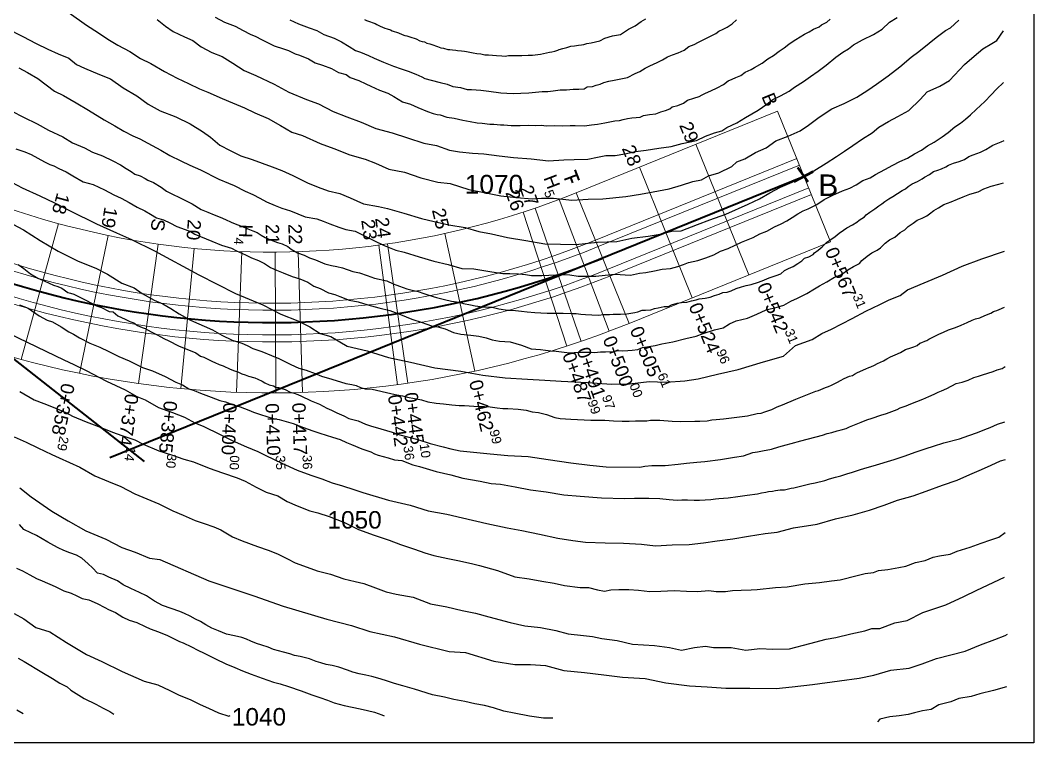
# Model space of a CAD drawing. Header units: millimetres. Extents: x 19067981 to 38137102, y 2652003 to 2652615.
# Drawn here: x 19068745.76 to 19068760.14, y 2652290.65 to 2652300.91 of the extents above; entities that cross this region are included whole.
import ezdxf

# ---------------------------------------------------------------- set-up
doc = ezdxf.new("R2010")
doc.units = ezdxf.units.MM
doc.layers.add('dever', color=130, linetype='Continuous')
doc.layers.add('kurp', color=94, linetype='Continuous')
doc.layers.add('Layer1', color=7, linetype='Continuous', lineweight=50)
doc.styles.get("Standard").update_dxf_attribs({"font": 'arial.ttf'})

# ---------------------------------------------------------------- blocks, each defined once
blk = doc.blocks.new('tanjant finish')
at = {"layer": 'kurp', "color": 0, "lineweight": 35, "ltscale": 0.2}
for p, q in [((19068240.427, 2652378.022), (19068240.587, 2652378.022)), ((19068240.507, 2652378.022), (19068240.507, 2652377.832)), ((19068240.507, 2652377.927), (19068240.587, 2652377.927))]:
    blk.add_line(p, q, dxfattribs=at)

msp = doc.modelspace()

# ---------------------------------------------------------------- linework, layer by layer
for points in [[(19068731.625, 2652310.862), (19068760.143, 2652310.862), (19068760.143, 2652290.649), (19068731.624, 2652290.649), (19068731.624, 2652310.862)], [(19068747.704, 2652300.92), (19068747.822, 2652300.822), (19068747.931, 2652300.748), (19068748.091, 2652300.673), (19068748.207, 2652300.619), (19068748.329, 2652300.53), (19068748.48, 2652300.451), (19068748.626, 2652300.393), (19068748.779, 2652300.3), (19068748.936, 2652300.194), (19068749.102, 2652300.123), (19068749.363, 2652299.998), (19068749.572, 2652299.884), (19068749.823, 2652299.782), (19068749.993, 2652299.722), (19068750.202, 2652299.612), (19068750.395, 2652299.535), (19068750.599, 2652299.458), (19068750.806, 2652299.372), (19068751.04, 2652299.311), (19068751.257, 2652299.236), (19068751.489, 2652299.161), (19068751.665, 2652299.129), (19068751.85, 2652299.062), (19068751.995, 2652299.037), (19068752.18, 2652299.019), (19068752.341, 2652299.009), (19068752.559, 2652298.983), (19068752.761, 2652298.957), (19068753.009, 2652298.938), (19068753.258, 2652298.91), (19068753.476, 2652298.927), (19068753.622, 2652298.931), (19068753.815, 2652298.937), (19068753.952, 2652298.963), (19068754.07, 2652298.985), (19068754.204, 2652298.985), (19068754.339, 2652299.009), (19068754.492, 2652299.045), (19068754.645, 2652299.065), (19068754.821, 2652299.093), (19068754.996, 2652299.116), (19068755.154, 2652299.156), (19068755.358, 2652299.202), (19068755.487, 2652299.262), (19068755.614, 2652299.307), (19068755.715, 2652299.338), (19068755.786, 2652299.385), (19068755.931, 2652299.449), (19068756.053, 2652299.527), (19068756.231, 2652299.632), (19068756.356, 2652299.714), (19068756.441, 2652299.783), (19068756.551, 2652299.836), (19068756.672, 2652299.901), (19068756.749, 2652299.957), (19068756.876, 2652300.039), (19068756.975, 2652300.109), (19068757.086, 2652300.183), (19068757.196, 2652300.269), (19068757.336, 2652300.383), (19068757.433, 2652300.456), (19068757.514, 2652300.501), (19068757.585, 2652300.56), (19068757.712, 2652300.629), (19068757.871, 2652300.703), (19068757.991, 2652300.782), (19068758.095, 2652300.881), (19068758.207, 2652300.946)], [(19068748.527, 2652300.95), (19068748.66, 2652300.881), (19068748.811, 2652300.822), (19068748.924, 2652300.764), (19068749.024, 2652300.708), (19068749.102, 2652300.676), (19068749.185, 2652300.632), (19068749.288, 2652300.584), (19068749.365, 2652300.543), (19068749.494, 2652300.503), (19068749.565, 2652300.477), (19068749.66, 2652300.431), (19068749.722, 2652300.413), (19068749.852, 2652300.361), (19068749.947, 2652300.305), (19068750.05, 2652300.27), (19068750.176, 2652300.22), (19068750.276, 2652300.166), (19068750.387, 2652300.135), (19068750.442, 2652300.096), (19068750.563, 2652300.052), (19068750.664, 2652300.005), (19068750.735, 2652299.973), (19068750.856, 2652299.915), (19068750.976, 2652299.87), (19068751.064, 2652299.823), (19068751.186, 2652299.747), (19068751.296, 2652299.715), (19068751.401, 2652299.667), (19068751.54, 2652299.614), (19068751.618, 2652299.585), (19068751.679, 2652299.567), (19068751.718, 2652299.563), (19068751.814, 2652299.531), (19068751.918, 2652299.516), (19068752.043, 2652299.489), (19068752.146, 2652299.469), (19068752.243, 2652299.45), (19068752.317, 2652299.448), (19068752.422, 2652299.432), (19068752.483, 2652299.432), (19068752.575, 2652299.423), (19068752.625, 2652299.423), (19068752.728, 2652299.412), (19068752.856, 2652299.411), (19068752.968, 2652299.417), (19068753.073, 2652299.411), (19068753.156, 2652299.418), (19068753.222, 2652299.409), (19068753.34, 2652299.412), (19068753.451, 2652299.409), (19068753.564, 2652299.415), (19068753.636, 2652299.413), (19068753.77, 2652299.41), (19068753.867, 2652299.421), (19068753.952, 2652299.43), (19068754.054, 2652299.45), (19068754.127, 2652299.466), (19068754.196, 2652299.481), (19068754.265, 2652299.483), (19068754.318, 2652299.499), (19068754.379, 2652299.51), (19068754.441, 2652299.523), (19068754.501, 2652299.528), (19068754.559, 2652299.529), (19068754.607, 2652299.553), (19068754.689, 2652299.571), (19068754.782, 2652299.579), (19068754.849, 2652299.606), (19068754.915, 2652299.627), (19068754.978, 2652299.649), (19068755.012, 2652299.678), (19068755.093, 2652299.698), (19068755.174, 2652299.732), (19068755.23, 2652299.774), (19068755.321, 2652299.801), (19068755.394, 2652299.823), (19068755.436, 2652299.846), (19068755.483, 2652299.871), (19068755.562, 2652299.907), (19068755.65, 2652299.948), (19068755.742, 2652299.995), (19068755.809, 2652300.048), (19068755.864, 2652300.07), (19068755.915, 2652300.094), (19068755.987, 2652300.124), (19068756.049, 2652300.168), (19068756.132, 2652300.208), (19068756.18, 2652300.236), (19068756.287, 2652300.296), (19068756.368, 2652300.359), (19068756.452, 2652300.408), (19068756.531, 2652300.466), (19068756.6, 2652300.514), (19068756.645, 2652300.548), (19068756.671, 2652300.571), (19068756.765, 2652300.634), (19068756.83, 2652300.673), (19068756.891, 2652300.71), (19068756.955, 2652300.745), (19068757.017, 2652300.779), (19068757.1, 2652300.812), (19068757.133, 2652300.844), (19068757.206, 2652300.881), (19068757.253, 2652300.923)], [(19068749.588, 2652300.913), (19068749.707, 2652300.857), (19068749.858, 2652300.801), (19068749.967, 2652300.761), (19068750.067, 2652300.707), (19068750.214, 2652300.652), (19068750.321, 2652300.599), (19068750.426, 2652300.534), (19068750.52, 2652300.477), (19068750.589, 2652300.456), (19068750.704, 2652300.405), (19068750.783, 2652300.368), (19068750.917, 2652300.31), (19068751.059, 2652300.254), (19068751.167, 2652300.218), (19068751.267, 2652300.183), (19068751.376, 2652300.142), (19068751.457, 2652300.104), (19068751.5, 2652300.082), (19068751.592, 2652300.057), (19068751.72, 2652300.025), (19068751.819, 2652299.998), (19068751.901, 2652299.968), (19068752.009, 2652299.953), (19068752.102, 2652299.924), (19068752.163, 2652299.924), (19068752.297, 2652299.914), (19068752.411, 2652299.899), (19068752.579, 2652299.879), (19068752.664, 2652299.871), (19068752.758, 2652299.867), (19068752.865, 2652299.872), (19068752.976, 2652299.876), (19068753.074, 2652299.886), (19068753.167, 2652299.894), (19068753.246, 2652299.898), (19068753.323, 2652299.905), (19068753.423, 2652299.92), (19068753.514, 2652299.917), (19068753.607, 2652299.928), (19068753.685, 2652299.928), (19068753.761, 2652299.935), (19068753.806, 2652299.962), (19068753.879, 2652299.968), (19068753.934, 2652299.986), (19068753.991, 2652300.001), (19068754.044, 2652300.023), (19068754.113, 2652300.044), (19068754.188, 2652300.055), (19068754.283, 2652300.074), (19068754.379, 2652300.096), (19068754.488, 2652300.151), (19068754.552, 2652300.179), (19068754.629, 2652300.227), (19068754.695, 2652300.261), (19068754.798, 2652300.307), (19068754.875, 2652300.345), (19068754.947, 2652300.388), (19068755.017, 2652300.414), (19068755.096, 2652300.446), (19068755.181, 2652300.483), (19068755.249, 2652300.533), (19068755.325, 2652300.562), (19068755.387, 2652300.597), (19068755.441, 2652300.626), (19068755.509, 2652300.659), (19068755.558, 2652300.681), (19068755.633, 2652300.721), (19068755.673, 2652300.751), (19068755.736, 2652300.779), (19068755.792, 2652300.809), (19068755.864, 2652300.856), (19068755.926, 2652300.912)], [(19068750.647, 2652300.918), (19068750.674, 2652300.906), (19068750.716, 2652300.89), (19068750.77, 2652300.871), (19068750.795, 2652300.86), (19068750.82, 2652300.849), (19068750.849, 2652300.834), (19068750.869, 2652300.825), (19068750.932, 2652300.797), (19068750.965, 2652300.787), (19068751.013, 2652300.77), (19068751.036, 2652300.759), (19068751.065, 2652300.747), (19068751.1, 2652300.736), (19068751.126, 2652300.727), (19068751.181, 2652300.705), (19068751.217, 2652300.693), (19068751.244, 2652300.687), (19068751.29, 2652300.671), (19068751.319, 2652300.661), (19068751.351, 2652300.654), (19068751.378, 2652300.643), (19068751.432, 2652300.616), (19068751.462, 2652300.606), (19068751.498, 2652300.599), (19068751.532, 2652300.584), (19068751.574, 2652300.573), (19068751.601, 2652300.565), (19068751.68, 2652300.536), (19068751.705, 2652300.525), (19068751.729, 2652300.514), (19068751.765, 2652300.51), (19068751.83, 2652300.494), (19068751.858, 2652300.493), (19068751.893, 2652300.487), (19068751.94, 2652300.484), (19068751.967, 2652300.48), (19068752.021, 2652300.473), (19068752.067, 2652300.468), (19068752.095, 2652300.463), (19068752.188, 2652300.447), (19068752.238, 2652300.435), (19068752.295, 2652300.429), (19068752.352, 2652300.418), (19068752.405, 2652300.416), (19068752.521, 2652300.408), (19068752.593, 2652300.402), (19068752.644, 2652300.399), (19068752.689, 2652300.409), (19068752.728, 2652300.408), (19068752.876, 2652300.407), (19068752.967, 2652300.41), (19068753.028, 2652300.413), (19068753.144, 2652300.424), (19068753.227, 2652300.443), (19068753.269, 2652300.454), (19068753.304, 2652300.459), (19068753.346, 2652300.469), (19068753.388, 2652300.484), (19068753.408, 2652300.491), (19068753.458, 2652300.507), (19068753.516, 2652300.519), (19068753.576, 2652300.54), (19068753.627, 2652300.546), (19068753.681, 2652300.555), (19068753.726, 2652300.559), (19068753.756, 2652300.563), (19068753.803, 2652300.575), (19068753.864, 2652300.587), (19068753.925, 2652300.602), (19068753.983, 2652300.616), (19068754.057, 2652300.655), (19068754.163, 2652300.686), (19068754.277, 2652300.707), (19068754.39, 2652300.783), (19068754.485, 2652300.83), (19068754.574, 2652300.889), (19068754.639, 2652300.929)], [(19068745.557, 2652300.799), (19068745.797, 2652300.678), (19068745.986, 2652300.577), (19068746.151, 2652300.495), (19068746.299, 2652300.429), (19068746.448, 2652300.371), (19068746.559, 2652300.281), (19068746.67, 2652300.225), (19068746.883, 2652300.137), (19068747.041, 2652300.077), (19068747.218, 2652299.95), (19068747.415, 2652299.836), (19068747.573, 2652299.714), (19068747.745, 2652299.622), (19068747.97, 2652299.536), (19068748.169, 2652299.437), (19068748.346, 2652299.327), (19068748.459, 2652299.249), (19068748.594, 2652299.133), (19068748.741, 2652299.059), (19068748.892, 2652298.981), (19068749.05, 2652298.931), (19068749.193, 2652298.88), (19068749.336, 2652298.824), (19068749.474, 2652298.774), (19068749.629, 2652298.704), (19068749.837, 2652298.6), (19068749.986, 2652298.538), (19068750.132, 2652298.486), (19068750.295, 2652298.448), (19068750.44, 2652298.386), (19068750.629, 2652298.301), (19068750.844, 2652298.261), (19068750.972, 2652298.233), (19068751.204, 2652298.168), (19068751.456, 2652298.094), (19068751.636, 2652298.052), (19068751.843, 2652298.003), (19068752.074, 2652297.963), (19068752.266, 2652297.906), (19068752.449, 2652297.876), (19068752.674, 2652297.822), (19068752.933, 2652297.778), (19068753.203, 2652297.734), (19068753.428, 2652297.73), (19068753.645, 2652297.724), (19068753.954, 2652297.756), (19068754.227, 2652297.768), (19068754.438, 2652297.812), (19068754.673, 2652297.842), (19068754.84, 2652297.87), (19068755.007, 2652297.912), (19068755.139, 2652297.918), (19068755.37, 2652298.009), (19068755.545, 2652298.075), (19068755.774, 2652298.155), (19068756.091, 2652298.295), (19068756.25, 2652298.371), (19068756.396, 2652298.455), (19068756.551, 2652298.536), (19068756.716, 2652298.606), (19068756.874, 2652298.684), (19068757.022, 2652298.768), (19068757.198, 2652298.88), (19068757.343, 2652298.972), (19068757.46, 2652299.047), (19068757.576, 2652299.127), (19068757.713, 2652299.223), (19068757.852, 2652299.311), (19068757.943, 2652299.387), (19068758.081, 2652299.471), (19068758.216, 2652299.543), (19068758.373, 2652299.626), (19068758.53, 2652299.782), (19068758.63, 2652299.889), (19068758.81, 2652299.97), (19068758.948, 2652300.053), (19068759.021, 2652300.129), (19068759.163, 2652300.281), (19068759.298, 2652300.396), (19068759.422, 2652300.502), (19068759.547, 2652300.578), (19068759.619, 2652300.621), (19068759.716, 2652300.756)], [(19068745.738, 2652300.231), (19068745.863, 2652300.164), (19068746.009, 2652300.082), (19068746.246, 2652299.899), (19068746.375, 2652299.841), (19068746.555, 2652299.736), (19068746.726, 2652299.631), (19068746.949, 2652299.495), (19068747.101, 2652299.406), (19068747.232, 2652299.331), (19068747.359, 2652299.266), (19068747.458, 2652299.223), (19068747.569, 2652299.162), (19068747.753, 2652299.062), (19068747.882, 2652298.988), (19068748.039, 2652298.912), (19068748.165, 2652298.848), (19068748.316, 2652298.782), (19068748.577, 2652298.653), (19068748.716, 2652298.593), (19068748.796, 2652298.562), (19068748.952, 2652298.482), (19068749.06, 2652298.432), (19068749.159, 2652298.38), (19068749.256, 2652298.328), (19068749.378, 2652298.279), (19068749.472, 2652298.241), (19068749.594, 2652298.2), (19068749.802, 2652298.117), (19068749.97, 2652298.088), (19068750.057, 2652298.056), (19068750.154, 2652298.016), (19068750.283, 2652297.97), (19068750.382, 2652297.938), (19068750.511, 2652297.911), (19068750.644, 2652297.845), (19068750.776, 2652297.781), (19068750.926, 2652297.711), (19068751.092, 2652297.642), (19068751.21, 2652297.616), (19068751.421, 2652297.548), (19068751.63, 2652297.486), (19068751.835, 2652297.437), (19068752.027, 2652297.382), (19068752.198, 2652297.379), (19068752.451, 2652297.333), (19068752.611, 2652297.313), (19068752.71, 2652297.31), (19068752.829, 2652297.309), (19068752.929, 2652297.298), (19068753.017, 2652297.283), (19068753.161, 2652297.281), (19068753.36, 2652297.292), (19068753.447, 2652297.298), (19068753.558, 2652297.291), (19068753.677, 2652297.274), (19068753.822, 2652297.275), (19068753.929, 2652297.276), (19068754.059, 2652297.288), (19068754.198, 2652297.302), (19068754.419, 2652297.289), (19068754.549, 2652297.314), (19068754.639, 2652297.326), (19068754.762, 2652297.348), (19068754.872, 2652297.374), (19068754.99, 2652297.384), (19068755.093, 2652297.41), (19068755.172, 2652297.441), (19068755.245, 2652297.469), (19068755.375, 2652297.494), (19068755.491, 2652297.534), (19068755.603, 2652297.575), (19068755.699, 2652297.628), (19068755.808, 2652297.667), (19068755.907, 2652297.712), (19068755.995, 2652297.758), (19068756.161, 2652297.824), (19068756.254, 2652297.877), (19068756.355, 2652297.914), (19068756.463, 2652297.972), (19068756.558, 2652298.015), (19068756.64, 2652298.061), (19068756.715, 2652298.107), (19068756.796, 2652298.159), (19068756.872, 2652298.2), (19068756.943, 2652298.231), (19068757.063, 2652298.293), (19068757.169, 2652298.36), (19068757.292, 2652298.423), (19068757.429, 2652298.487), (19068757.534, 2652298.523), (19068757.624, 2652298.572), (19068757.72, 2652298.631), (19068757.821, 2652298.668), (19068757.9, 2652298.715), (19068758.032, 2652298.79), (19068758.142, 2652298.848), (19068758.242, 2652298.904), (19068758.353, 2652298.947), (19068758.451, 2652299.01), (19068758.55, 2652299.065), (19068758.634, 2652299.122), (19068758.728, 2652299.178), (19068758.844, 2652299.252), (19068758.931, 2652299.315), (19068759.025, 2652299.396), (19068759.105, 2652299.446), (19068759.174, 2652299.502), (19068759.246, 2652299.565), (19068759.324, 2652299.641), (19068759.45, 2652299.753), (19068759.539, 2652299.849), (19068759.615, 2652299.928), (19068759.713, 2652300.023)], [(19068745.639, 2652299.618), (19068745.806, 2652299.529), (19068746.001, 2652299.438), (19068746.159, 2652299.345), (19068746.363, 2652299.25), (19068746.499, 2652299.169), (19068746.671, 2652299.096), (19068746.787, 2652299.033), (19068746.928, 2652298.981), (19068747.073, 2652298.909), (19068747.181, 2652298.855), (19068747.264, 2652298.803), (19068747.332, 2652298.762), (19068747.386, 2652298.724), (19068747.46, 2652298.699), (19068747.532, 2652298.66), (19068747.572, 2652298.635), (19068747.652, 2652298.602), (19068747.761, 2652298.536), (19068747.837, 2652298.48), (19068747.91, 2652298.443), (19068748.028, 2652298.387), (19068748.122, 2652298.338), (19068748.2, 2652298.3), (19068748.326, 2652298.222), (19068748.424, 2652298.184), (19068748.514, 2652298.143), (19068748.599, 2652298.112), (19068748.671, 2652298.077), (19068748.755, 2652298.039), (19068748.835, 2652298.005), (19068748.902, 2652297.982), (19068748.99, 2652297.944), (19068749.062, 2652297.919), (19068749.123, 2652297.893), (19068749.179, 2652297.858), (19068749.238, 2652297.824), (19068749.311, 2652297.788), (19068749.413, 2652297.754), (19068749.477, 2652297.735), (19068749.557, 2652297.693), (19068749.607, 2652297.658), (19068749.693, 2652297.607), (19068749.787, 2652297.573), (19068749.867, 2652297.533), (19068749.948, 2652297.505), (19068750.084, 2652297.449), (19068750.177, 2652297.426), (19068750.253, 2652297.409), (19068750.335, 2652297.391), (19068750.479, 2652297.342), (19068750.576, 2652297.321), (19068750.683, 2652297.285), (19068750.789, 2652297.244), (19068750.964, 2652297.207), (19068751.054, 2652297.167), (19068751.142, 2652297.133), (19068751.245, 2652297.096), (19068751.323, 2652297.076), (19068751.406, 2652297.056), (19068751.486, 2652297.029), (19068751.559, 2652297.006), (19068751.667, 2652296.971), (19068751.781, 2652296.944), (19068751.882, 2652296.92), (19068751.991, 2652296.905), (19068752.052, 2652296.886), (19068752.151, 2652296.867), (19068752.214, 2652296.853), (19068752.327, 2652296.838), (19068752.403, 2652296.835), (19068752.459, 2652296.833), (19068752.55, 2652296.81), (19068752.679, 2652296.792), (19068752.73, 2652296.792), (19068752.79, 2652296.784), (19068752.873, 2652296.775), (19068752.953, 2652296.769), (19068753.061, 2652296.759), (19068753.148, 2652296.753), (19068753.239, 2652296.749), (19068753.323, 2652296.75), (19068753.365, 2652296.748), (19068753.466, 2652296.747), (19068753.583, 2652296.745), (19068753.648, 2652296.746), (19068753.715, 2652296.733), (19068753.782, 2652296.728), (19068753.872, 2652296.724), (19068753.965, 2652296.722), (19068754.037, 2652296.731), (19068754.122, 2652296.73), (19068754.175, 2652296.733), (19068754.277, 2652296.734), (19068754.37, 2652296.737), (19068754.426, 2652296.75), (19068754.484, 2652296.759), (19068754.526, 2652296.769), (19068754.585, 2652296.792), (19068754.633, 2652296.791), (19068754.707, 2652296.797), (19068754.76, 2652296.814), (19068754.815, 2652296.825), (19068754.899, 2652296.841), (19068754.96, 2652296.844), (19068755.004, 2652296.867), (19068755.083, 2652296.889), (19068755.143, 2652296.899), (19068755.222, 2652296.905), (19068755.288, 2652296.924), (19068755.354, 2652296.94), (19068755.397, 2652296.952), (19068755.478, 2652296.96), (19068755.552, 2652296.975), (19068755.613, 2652296.998), (19068755.677, 2652297.019), (19068755.732, 2652297.041), (19068755.792, 2652297.047), (19068755.848, 2652297.066), (19068755.922, 2652297.099), (19068755.998, 2652297.123), (19068756.064, 2652297.142), (19068756.134, 2652297.156), (19068756.238, 2652297.19), (19068756.315, 2652297.218), (19068756.365, 2652297.241), (19068756.405, 2652297.257), (19068756.489, 2652297.285), (19068756.552, 2652297.308), (19068756.605, 2652297.353), (19068756.661, 2652297.381), (19068756.727, 2652297.411), (19068756.797, 2652297.452), (19068756.85, 2652297.492), (19068756.892, 2652297.53), (19068756.953, 2652297.549), (19068757.011, 2652297.581), (19068757.031, 2652297.605), (19068757.082, 2652297.644), (19068757.14, 2652297.688), (19068757.209, 2652297.755), (19068757.25, 2652297.786), (19068757.323, 2652297.836), (19068757.382, 2652297.885), (19068757.443, 2652297.927), (19068757.489, 2652297.958), (19068757.569, 2652298.004), (19068757.633, 2652298.039), (19068757.668, 2652298.07), (19068757.741, 2652298.118), (19068757.764, 2652298.145), (19068757.818, 2652298.181), (19068757.886, 2652298.228), (19068757.946, 2652298.271), (19068757.987, 2652298.299), (19068758.032, 2652298.334), (19068758.088, 2652298.371), (19068758.146, 2652298.405), (19068758.21, 2652298.446), (19068758.277, 2652298.491), (19068758.323, 2652298.516), (19068758.363, 2652298.549), (19068758.419, 2652298.585), (19068758.496, 2652298.619), (19068758.558, 2652298.656), (19068758.592, 2652298.681), (19068758.665, 2652298.718), (19068758.722, 2652298.758), (19068758.781, 2652298.778), (19068758.833, 2652298.799), (19068758.896, 2652298.827), (19068758.935, 2652298.851), (19068759.004, 2652298.877), (19068759.087, 2652298.901), (19068759.16, 2652298.928), (19068759.223, 2652298.971), (19068759.283, 2652298.996), (19068759.386, 2652299.033), (19068759.462, 2652299.074), (19068759.527, 2652299.108), (19068759.564, 2652299.136), (19068759.681, 2652299.181), (19068759.724, 2652299.202)], [(19068745.699, 2652299.083), (19068745.827, 2652299.038), (19068745.913, 2652298.999), (19068746.011, 2652298.949), (19068746.102, 2652298.897), (19068746.178, 2652298.858), (19068746.234, 2652298.838), (19068746.308, 2652298.803), (19068746.411, 2652298.753), (19068746.504, 2652298.7), (19068746.651, 2652298.614), (19068746.794, 2652298.576), (19068746.957, 2652298.499), (19068747.089, 2652298.429), (19068747.191, 2652298.38), (19068747.304, 2652298.318), (19068747.42, 2652298.254), (19068747.526, 2652298.203), (19068747.607, 2652298.156), (19068747.692, 2652298.104), (19068747.791, 2652298.072), (19068747.885, 2652298.031), (19068747.982, 2652297.978), (19068748.099, 2652297.937), (19068748.176, 2652297.906), (19068748.238, 2652297.872), (19068748.319, 2652297.837), (19068748.477, 2652297.769), (19068748.618, 2652297.715), (19068748.758, 2652297.672), (19068748.831, 2652297.635), (19068748.956, 2652297.575), (19068749.04, 2652297.533), (19068749.143, 2652297.496), (19068749.227, 2652297.454), (19068749.311, 2652297.395), (19068749.398, 2652297.359), (19068749.49, 2652297.321), (19068749.617, 2652297.268), (19068749.729, 2652297.235), (19068749.841, 2652297.188), (19068749.928, 2652297.132), (19068750.016, 2652297.097), (19068750.133, 2652297.039), (19068750.225, 2652297.013), (19068750.293, 2652296.987), (19068750.427, 2652296.935), (19068750.554, 2652296.908), (19068750.693, 2652296.865), (19068750.851, 2652296.824), (19068751.004, 2652296.785), (19068751.156, 2652296.73), (19068751.316, 2652296.664), (19068751.466, 2652296.616), (19068751.596, 2652296.569), (19068751.684, 2652296.556), (19068751.789, 2652296.527), (19068751.91, 2652296.472), (19068752.012, 2652296.451), (19068752.156, 2652296.434), (19068752.268, 2652296.42), (19068752.37, 2652296.397), (19068752.457, 2652296.371), (19068752.56, 2652296.35), (19068752.635, 2652296.347), (19068752.715, 2652296.34), (19068752.875, 2652296.293), (19068753.012, 2652296.242), (19068753.141, 2652296.233), (19068753.214, 2652296.222), (19068753.289, 2652296.212), (19068753.364, 2652296.208), (19068753.478, 2652296.195), (19068753.56, 2652296.184), (19068753.622, 2652296.189), (19068753.697, 2652296.194), (19068753.78, 2652296.197), (19068753.856, 2652296.196), (19068753.908, 2652296.192), (19068753.996, 2652296.199), (19068754.067, 2652296.198), (19068754.176, 2652296.206), (19068754.244, 2652296.217), (19068754.31, 2652296.215), (19068754.383, 2652296.216), (19068754.446, 2652296.222), (19068754.527, 2652296.234), (19068754.591, 2652296.261), (19068754.68, 2652296.275), (19068754.771, 2652296.289), (19068754.866, 2652296.313), (19068755.021, 2652296.34), (19068755.205, 2652296.39), (19068755.351, 2652296.421), (19068755.453, 2652296.461), (19068755.613, 2652296.51), (19068755.735, 2652296.539), (19068755.827, 2652296.595), (19068755.921, 2652296.64), (19068756.079, 2652296.679), (19068756.213, 2652296.733), (19068756.346, 2652296.796), (19068756.503, 2652296.833), (19068756.598, 2652296.86), (19068756.698, 2652296.917), (19068756.789, 2652296.963), (19068756.925, 2652297.029), (19068757.032, 2652297.094), (19068757.105, 2652297.135), (19068757.209, 2652297.195), (19068757.316, 2652297.258), (19068757.414, 2652297.297), (19068757.505, 2652297.362), (19068757.586, 2652297.411), (19068757.669, 2652297.454), (19068757.705, 2652297.495), (19068757.779, 2652297.558), (19068757.846, 2652297.607), (19068757.919, 2652297.645), (19068757.968, 2652297.678), (19068758.033, 2652297.744), (19068758.095, 2652297.791), (19068758.17, 2652297.826), (19068758.248, 2652297.895), (19068758.313, 2652297.931), (19068758.363, 2652297.978), (19068758.433, 2652298.027), (19068758.491, 2652298.068), (19068758.558, 2652298.095), (19068758.628, 2652298.13), (19068758.665, 2652298.161), (19068758.726, 2652298.205), (19068758.794, 2652298.245), (19068758.867, 2652298.289), (19068758.972, 2652298.33), (19068759.061, 2652298.366), (19068759.14, 2652298.399), (19068759.237, 2652298.438), (19068759.353, 2652298.47), (19068759.435, 2652298.513), (19068759.538, 2652298.55), (19068759.648, 2652298.579), (19068759.715, 2652298.601)], [(19068745.655, 2652298.011), (19068745.804, 2652297.931), (19068746.044, 2652297.78), (19068746.299, 2652297.631), (19068746.58, 2652297.485), (19068746.832, 2652297.388), (19068746.997, 2652297.303), (19068747.2, 2652297.172), (19068747.375, 2652297.109), (19068747.489, 2652297.029), (19068747.661, 2652296.934), (19068747.781, 2652296.88), (19068747.899, 2652296.814), (19068748.016, 2652296.737), (19068748.177, 2652296.648), (19068748.49, 2652296.512), (19068748.619, 2652296.438), (19068748.765, 2652296.363), (19068748.905, 2652296.321), (19068748.978, 2652296.288), (19068749.061, 2652296.245), (19068749.19, 2652296.204), (19068749.325, 2652296.145), (19068749.431, 2652296.107), (19068749.599, 2652296.019), (19068749.714, 2652295.966), (19068749.818, 2652295.937), (19068749.943, 2652295.893), (19068750.036, 2652295.856), (19068750.182, 2652295.811), (19068750.382, 2652295.752), (19068750.464, 2652295.735), (19068750.525, 2652295.722), (19068750.591, 2652295.694), (19068750.653, 2652295.672), (19068750.753, 2652295.667), (19068751.019, 2652295.608), (19068751.104, 2652295.588), (19068751.185, 2652295.574), (19068751.258, 2652295.556), (19068751.453, 2652295.518), (19068751.542, 2652295.49), (19068751.664, 2652295.47), (19068751.765, 2652295.461), (19068751.884, 2652295.445), (19068751.991, 2652295.436), (19068752.067, 2652295.436), (19068752.264, 2652295.424), (19068752.349, 2652295.423), (19068752.429, 2652295.419), (19068752.53, 2652295.406), (19068752.609, 2652295.397), (19068752.68, 2652295.397), (19068752.826, 2652295.385), (19068752.942, 2652295.371), (19068753.027, 2652295.347), (19068753.115, 2652295.337), (19068753.23, 2652295.311), (19068753.345, 2652295.266), (19068753.421, 2652295.254), (19068753.574, 2652295.241), (19068753.858, 2652295.229), (19068754.055, 2652295.231), (19068754.177, 2652295.219), (19068754.3, 2652295.216), (19068754.402, 2652295.217), (19068754.491, 2652295.218), (19068754.651, 2652295.22), (19068754.705, 2652295.228), (19068754.839, 2652295.231), (19068755.011, 2652295.216), (19068755.135, 2652295.211), (19068755.335, 2652295.213), (19068755.403, 2652295.214), (19068755.507, 2652295.221), (19068755.576, 2652295.232), (19068755.638, 2652295.239), (19068755.741, 2652295.249), (19068755.931, 2652295.274), (19068756.082, 2652295.29), (19068756.22, 2652295.324), (19068756.277, 2652295.33), (19068756.329, 2652295.347), (19068756.427, 2652295.379), (19068756.504, 2652295.418), (19068756.577, 2652295.447), (19068756.766, 2652295.525), (19068756.981, 2652295.613), (19068757.052, 2652295.639), (19068757.091, 2652295.652), (19068757.19, 2652295.694), (19068757.23, 2652295.709), (19068757.274, 2652295.727), (19068757.358, 2652295.771), (19068757.402, 2652295.792), (19068757.451, 2652295.823), (19068757.529, 2652295.853), (19068757.571, 2652295.865), (19068757.6, 2652295.881), (19068757.643, 2652295.908), (19068757.759, 2652295.959), (19068757.804, 2652295.976), (19068757.833, 2652295.987), (19068757.884, 2652296.009), (19068757.926, 2652296.033), (19068758.01, 2652296.07), (19068758.059, 2652296.098), (19068758.111, 2652296.13), (19068758.177, 2652296.158), (19068758.251, 2652296.189), (19068758.3, 2652296.218), (19068758.325, 2652296.233), (19068758.4, 2652296.255), (19068758.441, 2652296.272), (19068758.487, 2652296.29), (19068758.529, 2652296.321), (19068758.554, 2652296.333), (19068758.597, 2652296.351), (19068758.624, 2652296.362), (19068758.656, 2652296.38), (19068758.693, 2652296.397), (19068758.757, 2652296.429), (19068758.798, 2652296.45), (19068758.864, 2652296.48), (19068758.936, 2652296.511), (19068758.974, 2652296.526), (19068759.035, 2652296.547), (19068759.112, 2652296.576), (19068759.156, 2652296.596), (19068759.199, 2652296.617), (19068759.27, 2652296.648), (19068759.316, 2652296.668), (19068759.378, 2652296.684), (19068759.448, 2652296.717), (19068759.533, 2652296.747), (19068759.574, 2652296.773), (19068759.588, 2652296.777), (19068759.619, 2652296.786), (19068759.654, 2652296.801), (19068759.73, 2652296.835)], [(19068745.731, 2652297.44), (19068745.811, 2652297.381), (19068745.907, 2652297.306), (19068746.009, 2652297.243), (19068746.108, 2652297.205), (19068746.232, 2652297.147), (19068746.291, 2652297.128), (19068746.349, 2652297.105), (19068746.434, 2652297.043), (19068746.472, 2652297.033), (19068746.52, 2652297.017), (19068746.596, 2652296.982), (19068746.692, 2652296.935), (19068746.841, 2652296.852), (19068746.912, 2652296.827), (19068747.022, 2652296.774), (19068747.079, 2652296.766), (19068747.144, 2652296.711), (19068747.25, 2652296.664), (19068747.314, 2652296.631), (19068747.371, 2652296.61), (19068747.423, 2652296.575), (19068747.492, 2652296.547), (19068747.531, 2652296.53), (19068747.618, 2652296.483), (19068747.713, 2652296.436), (19068747.798, 2652296.387), (19068747.869, 2652296.355), (19068748.005, 2652296.283), (19068748.251, 2652296.183), (19068748.316, 2652296.14), (19068748.366, 2652296.124), (19068748.433, 2652296.092), (19068748.487, 2652296.061), (19068748.522, 2652296.048), (19068748.585, 2652296.021), (19068748.638, 2652296.001), (19068748.739, 2652295.954), (19068748.801, 2652295.929), (19068748.85, 2652295.915), (19068748.906, 2652295.886), (19068748.953, 2652295.874), (19068749, 2652295.856), (19068749.088, 2652295.828), (19068749.132, 2652295.809), (19068749.192, 2652295.781), (19068749.231, 2652295.758), (19068749.291, 2652295.732), (19068749.354, 2652295.716), (19068749.391, 2652295.694), (19068749.426, 2652295.692), (19068749.47, 2652295.678), (19068749.518, 2652295.664), (19068749.591, 2652295.628), (19068749.649, 2652295.612), (19068749.701, 2652295.592), (19068749.75, 2652295.57), (19068749.797, 2652295.545), (19068749.834, 2652295.533), (19068749.862, 2652295.518), (19068749.888, 2652295.504), (19068750.007, 2652295.454), (19068750.11, 2652295.399), (19068750.179, 2652295.369), (19068750.252, 2652295.333), (19068750.351, 2652295.292), (19068750.424, 2652295.255), (19068750.555, 2652295.222), (19068750.66, 2652295.17), (19068750.729, 2652295.151), (19068750.875, 2652295.106), (19068751.04, 2652295.06), (19068751.147, 2652295.021), (19068751.4, 2652294.955), (19068751.578, 2652294.897), (19068751.764, 2652294.852), (19068751.871, 2652294.824), (19068752.002, 2652294.792), (19068752.43, 2652294.751), (19068752.682, 2652294.728), (19068752.97, 2652294.712), (19068753.254, 2652294.671), (19068753.572, 2652294.622), (19068753.842, 2652294.588), (19068754.076, 2652294.565), (19068754.553, 2652294.561), (19068754.622, 2652294.574), (19068754.721, 2652294.584), (19068754.914, 2652294.585), (19068755.099, 2652294.604), (19068755.213, 2652294.62), (19068755.363, 2652294.631), (19068755.474, 2652294.644), (19068755.697, 2652294.673), (19068755.895, 2652294.706), (19068756.026, 2652294.725), (19068756.158, 2652294.771), (19068756.223, 2652294.781), (19068756.292, 2652294.795), (19068756.42, 2652294.818), (19068756.527, 2652294.849), (19068756.631, 2652294.877), (19068756.701, 2652294.9), (19068756.839, 2652294.938), (19068757.146, 2652295.016), (19068757.21, 2652295.041), (19068757.278, 2652295.053), (19068757.354, 2652295.076), (19068757.41, 2652295.092), (19068757.479, 2652295.113), (19068757.531, 2652295.133), (19068757.696, 2652295.202), (19068757.774, 2652295.232), (19068757.849, 2652295.258), (19068757.972, 2652295.298), (19068758.055, 2652295.326), (19068758.205, 2652295.382), (19068758.25, 2652295.402), (19068758.335, 2652295.434), (19068758.399, 2652295.461), (19068758.568, 2652295.526), (19068758.656, 2652295.564), (19068758.732, 2652295.597), (19068758.789, 2652295.627), (19068758.834, 2652295.647), (19068758.912, 2652295.68), (19068759.041, 2652295.748), (19068759.129, 2652295.768), (19068759.213, 2652295.799), (19068759.293, 2652295.837), (19068759.359, 2652295.856), (19068759.417, 2652295.873), (19068759.569, 2652295.921), (19068759.623, 2652295.943), (19068759.695, 2652295.965), (19068759.737, 2652295.99)], [(19068745.75, 2652296.867), (19068745.874, 2652296.817), (19068746.03, 2652296.709), (19068746.143, 2652296.647), (19068746.216, 2652296.626), (19068746.342, 2652296.552), (19068746.447, 2652296.485), (19068746.515, 2652296.448), (19068746.601, 2652296.397), (19068746.747, 2652296.322), (19068746.891, 2652296.265), (19068747.015, 2652296.204), (19068747.161, 2652296.134), (19068747.305, 2652296.07), (19068747.494, 2652295.979), (19068747.637, 2652295.929), (19068747.815, 2652295.848), (19068747.967, 2652295.77), (19068748.063, 2652295.729), (19068748.154, 2652295.674), (19068748.23, 2652295.651), (19068748.316, 2652295.612), (19068748.47, 2652295.555), (19068748.592, 2652295.51), (19068748.675, 2652295.489), (19068748.757, 2652295.455), (19068748.883, 2652295.418), (19068749.002, 2652295.371), (19068749.069, 2652295.344), (19068749.171, 2652295.311), (19068749.35, 2652295.255), (19068749.434, 2652295.239), (19068749.632, 2652295.181), (19068749.781, 2652295.127), (19068749.912, 2652295.08), (19068750.012, 2652295.043), (19068750.189, 2652294.986), (19068750.301, 2652294.953), (19068750.388, 2652294.914), (19068750.46, 2652294.882), (19068750.608, 2652294.821), (19068750.733, 2652294.779), (19068750.786, 2652294.751), (19068750.84, 2652294.733), (19068750.983, 2652294.692), (19068751.072, 2652294.668), (19068751.174, 2652294.657), (19068751.332, 2652294.593), (19068751.427, 2652294.57), (19068751.519, 2652294.544), (19068751.663, 2652294.501), (19068751.872, 2652294.453), (19068752.043, 2652294.404), (19068752.285, 2652294.361), (19068752.441, 2652294.328), (19068752.577, 2652294.319), (19068752.784, 2652294.284), (19068753, 2652294.242), (19068753.224, 2652294.212), (19068753.476, 2652294.169), (19068753.707, 2652294.15), (19068754.008, 2652294.126), (19068754.336, 2652294.119), (19068754.479, 2652294.12), (19068754.681, 2652294.12), (19068754.838, 2652294.116), (19068754.967, 2652294.103), (19068755.085, 2652294.093), (19068755.148, 2652294.097), (19068755.228, 2652294.096), (19068755.324, 2652294.091), (19068755.401, 2652294.094), (19068755.563, 2652294.104), (19068755.628, 2652294.112), (19068755.676, 2652294.115), (19068755.805, 2652294.126), (19068755.944, 2652294.146), (19068756.075, 2652294.164), (19068756.224, 2652294.185), (19068756.279, 2652294.197), (19068756.341, 2652294.209), (19068756.378, 2652294.216), (19068756.435, 2652294.223), (19068756.479, 2652294.232), (19068756.546, 2652294.238), (19068756.608, 2652294.24), (19068756.701, 2652294.262), (19068756.741, 2652294.269), (19068756.835, 2652294.294), (19068756.889, 2652294.307), (19068756.965, 2652294.324), (19068757.042, 2652294.34), (19068757.179, 2652294.374), (19068757.246, 2652294.398), (19068757.33, 2652294.418), (19068757.407, 2652294.441), (19068757.492, 2652294.466), (19068757.572, 2652294.491), (19068757.684, 2652294.528), (19068757.779, 2652294.557), (19068757.866, 2652294.582), (19068758.163, 2652294.672), (19068758.305, 2652294.719), (19068758.475, 2652294.779), (19068758.615, 2652294.827), (19068758.719, 2652294.861), (19068758.866, 2652294.907), (19068759.092, 2652294.966), (19068759.22, 2652295.011), (19068759.344, 2652295.053), (19068759.447, 2652295.096), (19068759.526, 2652295.126), (19068759.631, 2652295.171), (19068759.734, 2652295.205)], [(19068745.593, 2652296.466), (19068745.857, 2652296.335), (19068746.124, 2652296.208), (19068746.38, 2652296.088), (19068746.519, 2652296.018), (19068746.697, 2652295.936), (19068746.984, 2652295.782), (19068747.248, 2652295.661), (19068747.416, 2652295.563), (19068747.533, 2652295.518), (19068747.722, 2652295.408), (19068747.919, 2652295.34), (19068748.091, 2652295.271), (19068748.248, 2652295.187), (19068748.355, 2652295.144), (19068748.596, 2652295.024), (19068748.769, 2652294.941), (19068748.97, 2652294.852), (19068749.133, 2652294.782), (19068749.244, 2652294.729), (19068749.471, 2652294.617), (19068749.691, 2652294.519), (19068749.886, 2652294.45), (19068750.039, 2652294.397), (19068750.188, 2652294.341), (19068750.334, 2652294.295), (19068750.493, 2652294.247), (19068750.62, 2652294.202), (19068750.987, 2652294.093), (19068751.294, 2652294.02), (19068751.551, 2652293.941), (19068751.812, 2652293.894), (19068752.036, 2652293.841), (19068752.382, 2652293.762), (19068752.672, 2652293.702), (19068752.876, 2652293.661), (19068753.13, 2652293.611), (19068753.387, 2652293.556), (19068753.603, 2652293.52), (19068753.781, 2652293.499), (19068754.061, 2652293.486), (19068754.322, 2652293.484), (19068754.579, 2652293.469), (19068754.774, 2652293.445), (19068755.013, 2652293.457), (19068755.253, 2652293.465), (19068755.455, 2652293.488), (19068755.65, 2652293.517), (19068755.872, 2652293.546), (19068756.096, 2652293.58), (19068756.333, 2652293.618), (19068756.504, 2652293.638), (19068756.734, 2652293.702), (19068757.07, 2652293.754), (19068757.332, 2652293.829), (19068757.579, 2652293.884), (19068757.812, 2652293.951), (19068758.021, 2652294.021), (19068758.212, 2652294.091), (19068758.432, 2652294.157), (19068758.618, 2652294.222), (19068758.849, 2652294.307), (19068759.058, 2652294.376), (19068759.237, 2652294.456), (19068759.401, 2652294.529), (19068759.541, 2652294.589), (19068759.672, 2652294.654), (19068759.744, 2652294.67)], [(19068745.674, 2652294.992), (19068745.846, 2652294.916), (19068746.007, 2652294.836), (19068746.206, 2652294.742), (19068746.313, 2652294.694), (19068746.607, 2652294.564), (19068746.819, 2652294.437), (19068747.013, 2652294.356), (19068747.187, 2652294.289), (19068747.388, 2652294.181), (19068747.728, 2652294.039), (19068747.923, 2652293.941), (19068748.074, 2652293.879), (19068748.242, 2652293.805), (19068748.371, 2652293.764), (19068748.505, 2652293.717), (19068748.608, 2652293.67), (19068748.774, 2652293.574), (19068748.911, 2652293.514), (19068749.125, 2652293.435), (19068749.276, 2652293.382), (19068749.41, 2652293.33), (19068749.554, 2652293.259), (19068749.663, 2652293.203), (19068749.83, 2652293.144), (19068749.975, 2652293.089), (19068750.162, 2652293.043), (19068750.352, 2652292.978), (19068750.513, 2652292.938), (19068750.635, 2652292.909), (19068750.801, 2652292.848), (19068750.951, 2652292.792), (19068751.095, 2652292.757), (19068751.336, 2652292.715), (19068751.583, 2652292.623), (19068751.815, 2652292.58), (19068752.032, 2652292.529), (19068752.22, 2652292.489), (19068752.412, 2652292.437), (19068752.712, 2652292.358), (19068752.921, 2652292.311), (19068753.145, 2652292.287), (19068753.359, 2652292.242), (19068753.538, 2652292.195), (19068753.752, 2652292.174), (19068753.88, 2652292.159), (19068754.015, 2652292.13), (19068754.233, 2652292.101), (19068754.449, 2652292.05), (19068754.604, 2652292.041), (19068754.762, 2652292.032), (19068754.972, 2652292.001), (19068755.146, 2652291.962), (19068755.327, 2652292.003), (19068755.486, 2652292.018), (19068755.599, 2652292.003), (19068755.848, 2652292.001), (19068756.058, 2652291.963), (19068756.257, 2652291.985), (19068756.442, 2652291.976), (19068756.676, 2652291.983), (19068756.964, 2652292.057), (19068757.196, 2652292.121), (19068757.334, 2652292.145), (19068757.546, 2652292.197), (19068757.747, 2652292.239), (19068757.846, 2652292.271), (19068757.961, 2652292.27), (19068758.17, 2652292.353), (19068758.345, 2652292.384), (19068758.568, 2652292.498), (19068758.894, 2652292.606), (19068759.153, 2652292.724), (19068759.337, 2652292.815), (19068759.728, 2652292.998)], [(19068745.756, 2652294.267), (19068745.917, 2652294.139), (19068746.206, 2652293.937), (19068746.442, 2652293.798), (19068746.692, 2652293.658), (19068746.972, 2652293.539), (19068747.201, 2652293.423), (19068747.392, 2652293.355), (19068747.596, 2652293.27), (19068747.739, 2652293.25), (19068748.435, 2652292.946), (19068749.076, 2652292.735), (19068749.489, 2652292.589), (19068750.111, 2652292.404), (19068750.459, 2652292.312), (19068750.721, 2652292.228), (19068751.069, 2652292.154), (19068751.424, 2652292.05), (19068751.845, 2652291.945), (19068752.08, 2652291.93), (19068752.479, 2652291.808), (19068752.78, 2652291.76), (19068753.003, 2652291.76), (19068753.212, 2652291.745), (19068753.474, 2652291.674), (19068753.767, 2652291.647), (19068754.041, 2652291.614), (19068754.306, 2652291.579), (19068754.627, 2652291.561), (19068754.922, 2652291.498), (19068755.26, 2652291.456), (19068755.51, 2652291.441), (19068755.772, 2652291.424), (19068756.112, 2652291.424), (19068756.49, 2652291.421), (19068756.713, 2652291.444), (19068757.005, 2652291.474), (19068757.388, 2652291.528), (19068757.668, 2652291.567), (19068757.873, 2652291.609), (19068758.114, 2652291.68), (19068758.377, 2652291.71), (19068758.561, 2652291.769), (19068758.764, 2652291.847), (19068758.966, 2652291.897), (19068759.172, 2652291.951), (19068759.389, 2652292.037), (19068759.591, 2652292.117), (19068759.737, 2652292.171), (19068759.771, 2652292.189)], [(19068753.318, 2652291), (19068753.185, 2652291), (19068752.988, 2652291.028), (19068752.771, 2652291.071), (19068752.623, 2652291.099), (19068752.475, 2652291.144), (19068752.348, 2652291.178), (19068752.212, 2652291.203), (19068752.07, 2652291.233), (19068751.914, 2652291.262), (19068751.781, 2652291.298), (19068751.61, 2652291.328), (19068751.353, 2652291.411), (19068751.19, 2652291.458), (19068751.073, 2652291.492), (19068750.943, 2652291.533), (19068750.836, 2652291.567), (19068750.751, 2652291.588), (19068750.664, 2652291.61), (19068750.57, 2652291.628), (19068750.481, 2652291.65), (19068750.402, 2652291.681), (19068750.281, 2652291.721), (19068750.187, 2652291.744), (19068750.1, 2652291.758), (19068750.027, 2652291.782), (19068749.959, 2652291.801), (19068749.865, 2652291.841), (19068749.732, 2652291.872), (19068749.653, 2652291.888), (19068749.587, 2652291.913), (19068749.494, 2652291.933), (19068749.354, 2652291.972), (19068749.279, 2652292.005), (19068749.188, 2652292.033), (19068749.113, 2652292.059), (19068749.034, 2652292.092), (19068748.971, 2652292.122), (19068748.904, 2652292.142), (19068748.801, 2652292.167), (19068748.688, 2652292.191), (19068748.572, 2652292.238), (19068748.481, 2652292.278), (19068748.392, 2652292.325), (19068748.317, 2652292.37), (19068748.246, 2652292.404), (19068748.169, 2652292.445), (19068748.092, 2652292.483), (19068748.026, 2652292.513), (19068747.9, 2652292.555), (19068747.777, 2652292.6), (19068747.663, 2652292.661), (19068747.55, 2652292.736), (19068747.45, 2652292.782), (19068747.329, 2652292.837), (19068747.221, 2652292.89), (19068747.142, 2652292.947), (19068747.015, 2652292.999), (19068746.942, 2652293.04), (19068746.855, 2652293.059), (19068746.785, 2652293.132), (19068746.724, 2652293.187), (19068746.635, 2652293.268), (19068746.558, 2652293.312), (19068746.462, 2652293.347), (19068746.377, 2652293.377), (19068746.298, 2652293.416), (19068746.235, 2652293.448), (19068746.152, 2652293.499), (19068746.071, 2652293.546), (19068745.99, 2652293.59), (19068745.909, 2652293.631), (19068745.81, 2652293.678), (19068745.748, 2652293.748)], [(19068745.706, 2652293.126), (19068745.791, 2652293.091), (19068745.894, 2652293.032), (19068745.992, 2652292.982), (19068746.073, 2652292.949), (19068746.257, 2652292.868), (19068746.378, 2652292.806), (19068746.481, 2652292.771), (19068746.563, 2652292.735), (19068746.64, 2652292.698), (19068746.735, 2652292.679), (19068746.851, 2652292.626), (19068746.961, 2652292.568), (19068747.012, 2652292.539), (19068747.112, 2652292.499), (19068747.215, 2652292.434), (19068747.306, 2652292.391), (19068747.412, 2652292.356), (19068747.531, 2652292.298), (19068747.603, 2652292.266), (19068747.721, 2652292.223), (19068747.849, 2652292.172), (19068747.925, 2652292.132), (19068748.02, 2652292.088), (19068748.073, 2652292.067), (19068748.188, 2652292.012), (19068748.28, 2652291.965), (19068748.371, 2652291.919), (19068748.463, 2652291.874), (19068748.53, 2652291.841), (19068748.678, 2652291.77), (19068748.807, 2652291.717), (19068748.912, 2652291.668), (19068749.039, 2652291.621), (19068749.192, 2652291.564), (19068749.355, 2652291.507), (19068749.45, 2652291.485), (19068749.569, 2652291.45), (19068749.745, 2652291.386), (19068749.9, 2652291.33), (19068750.012, 2652291.292), (19068750.122, 2652291.253), (19068750.217, 2652291.216), (19068750.359, 2652291.179), (19068750.469, 2652291.156), (19068750.586, 2652291.131), (19068750.688, 2652291.108), (19068750.789, 2652291.084), (19068750.893, 2652291.047), (19068750.926, 2652291.032)], [(19068745.732, 2652291.852), (19068745.814, 2652291.803), (19068746.066, 2652291.651), (19068746.217, 2652291.561), (19068746.32, 2652291.495), (19068746.425, 2652291.445), (19068746.477, 2652291.395), (19068746.667, 2652291.275), (19068746.832, 2652291.197), (19068746.938, 2652291.141), (19068747.029, 2652291.094), (19068747.089, 2652291.054)], [(19068759.755, 2652291.444), (19068759.57, 2652291.392), (19068759.379, 2652291.345), (19068759.255, 2652291.308), (19068759.082, 2652291.275), (19068758.968, 2652291.228), (19068758.798, 2652291.185), (19068758.687, 2652291.123), (19068758.563, 2652291.102), (19068758.449, 2652291.074), (19068758.36, 2652291.049), (19068758.233, 2652291.031), (19068758.1, 2652291.016), (19068757.958, 2652290.982), (19068757.927, 2652290.948)], [(19068745.801, 2652291.06), (19068745.709, 2652291.11)]]:
    msp.add_lwpolyline(points)
at = {"color": 61}
for points in [[(19068746.454, 2652301.012), (19068746.699, 2652300.838), (19068746.872, 2652300.729), (19068747.001, 2652300.638), (19068747.147, 2652300.552), (19068747.315, 2652300.465), (19068747.467, 2652300.366), (19068747.611, 2652300.294), (19068747.808, 2652300.178), (19068747.989, 2652300.083), (19068748.146, 2652300.011), (19068748.302, 2652299.933), (19068748.421, 2652299.888), (19068748.626, 2652299.796), (19068748.774, 2652299.734), (19068748.941, 2652299.665), (19068749.089, 2652299.592), (19068749.276, 2652299.51), (19068749.455, 2652299.413), (19068749.613, 2652299.32), (19068749.765, 2652299.27), (19068750.018, 2652299.157), (19068750.21, 2652299.088), (19068750.438, 2652298.997), (19068750.656, 2652298.933), (19068750.8, 2652298.88), (19068750.992, 2652298.795), (19068751.214, 2652298.748), (19068751.446, 2652298.671), (19068751.686, 2652298.609), (19068751.861, 2652298.588), (19068752.128, 2652298.506), (19068752.342, 2652298.46), (19068752.58, 2652298.415), (19068752.805, 2652298.391), (19068753.026, 2652298.374), (19068753.159, 2652298.38), (19068753.326, 2652298.382), (19068753.587, 2652298.354), (19068753.821, 2652298.366), (19068754.027, 2652298.374), (19068754.353, 2652298.405), (19068754.561, 2652298.436), (19068754.742, 2652298.473), (19068754.97, 2652298.512), (19068755.143, 2652298.568), (19068755.303, 2652298.617), (19068755.428, 2652298.64), (19068755.529, 2652298.698), (19068755.675, 2652298.741), (19068755.857, 2652298.831), (19068755.932, 2652298.899), (19068756.041, 2652298.942), (19068756.193, 2652299.03), (19068756.345, 2652299.098), (19068756.481, 2652299.195), (19068756.656, 2652299.262), (19068756.827, 2652299.338), (19068756.946, 2652299.42), (19068757.099, 2652299.533), (19068757.278, 2652299.651), (19068757.452, 2652299.723), (19068757.635, 2652299.815), (19068757.788, 2652299.914), (19068757.912, 2652299.999), (19068758.079, 2652300.119), (19068758.243, 2652300.248), (19068758.402, 2652300.384), (19068758.515, 2652300.463), (19068758.661, 2652300.584), (19068758.757, 2652300.664), (19068758.889, 2652300.762), (19068758.961, 2652300.799), (19068759.082, 2652300.91)], [(19068745.501, 2652298.677), (19068745.787, 2652298.527), (19068746.037, 2652298.413), (19068746.244, 2652298.313), (19068746.47, 2652298.202), (19068746.841, 2652298.017), (19068747.127, 2652297.891), (19068747.34, 2652297.793), (19068747.664, 2652297.635), (19068748.295, 2652297.294), (19068748.813, 2652297.028), (19068749.201, 2652296.867), (19068749.458, 2652296.736), (19068749.701, 2652296.638), (19068749.868, 2652296.555), (19068750.018, 2652296.459), (19068750.166, 2652296.419), (19068750.398, 2652296.282), (19068750.684, 2652296.213), (19068750.986, 2652296.12), (19068751.296, 2652296.055), (19068751.643, 2652295.972), (19068752.012, 2652295.923), (19068752.326, 2652295.867), (19068752.641, 2652295.831), (19068752.959, 2652295.809), (19068753.207, 2652295.799), (19068753.437, 2652295.781), (19068753.811, 2652295.762), (19068754.151, 2652295.74), (19068754.407, 2652295.747), (19068754.687, 2652295.776), (19068754.92, 2652295.768), (19068755.19, 2652295.788), (19068755.38, 2652295.818), (19068755.657, 2652295.884), (19068755.95, 2652295.947), (19068756.306, 2652296.057), (19068756.59, 2652296.139), (19068756.761, 2652296.29), (19068757, 2652296.375), (19068757.136, 2652296.461), (19068757.273, 2652296.52), (19068757.567, 2652296.671), (19068757.762, 2652296.777), (19068757.959, 2652296.871), (19068758.093, 2652296.939), (19068758.25, 2652297.001), (19068758.351, 2652297.079), (19068758.586, 2652297.181), (19068758.85, 2652297.289), (19068759.128, 2652297.414), (19068759.407, 2652297.522), (19068759.728, 2652297.629)], [(19068745.754, 2652295.637), (19068745.955, 2652295.52), (19068746.095, 2652295.467), (19068746.251, 2652295.403), (19068746.409, 2652295.336), (19068746.499, 2652295.288), (19068746.693, 2652295.206), (19068746.846, 2652295.151), (19068747.069, 2652295.059), (19068747.2, 2652295.011), (19068747.384, 2652294.951), (19068747.504, 2652294.887), (19068747.727, 2652294.792), (19068747.904, 2652294.737), (19068748.081, 2652294.677), (19068748.219, 2652294.638), (19068748.44, 2652294.549), (19068748.629, 2652294.482), (19068748.84, 2652294.409), (19068748.952, 2652294.363), (19068749.106, 2652294.28), (19068749.251, 2652294.206), (19068749.415, 2652294.154), (19068749.546, 2652294.074), (19068749.691, 2652294.014), (19068749.87, 2652293.943), (19068749.983, 2652293.913), (19068750.142, 2652293.862), (19068750.361, 2652293.775), (19068750.559, 2652293.676), (19068750.782, 2652293.596), (19068750.996, 2652293.523), (19068751.157, 2652293.465), (19068751.355, 2652293.397), (19068751.501, 2652293.346), (19068751.631, 2652293.31), (19068751.827, 2652293.264), (19068751.969, 2652293.238), (19068752.165, 2652293.192), (19068752.279, 2652293.165), (19068752.533, 2652293.094), (19068752.781, 2652293.006), (19068752.983, 2652292.976), (19068753.161, 2652292.945), (19068753.337, 2652292.915), (19068753.482, 2652292.882), (19068753.706, 2652292.852), (19068753.826, 2652292.852), (19068753.954, 2652292.818), (19068754.051, 2652292.8), (19068754.143, 2652292.821), (19068754.256, 2652292.823), (19068754.395, 2652292.827), (19068754.534, 2652292.816), (19068754.697, 2652292.798), (19068754.851, 2652292.8), (19068755.038, 2652292.811), (19068755.213, 2652292.802), (19068755.373, 2652292.797), (19068755.534, 2652292.811), (19068755.638, 2652292.795), (19068755.768, 2652292.798), (19068755.869, 2652292.811), (19068755.989, 2652292.816), (19068756.131, 2652292.82), (19068756.217, 2652292.827), (19068756.477, 2652292.852), (19068756.645, 2652292.862), (19068756.896, 2652292.905), (19068757.103, 2652292.922), (19068757.272, 2652292.947), (19068757.396, 2652292.961), (19068757.639, 2652293.022), (19068757.751, 2652293.052), (19068757.871, 2652293.064), (19068757.94, 2652293.096), (19068758.075, 2652293.108), (19068758.229, 2652293.137), (19068758.33, 2652293.158), (19068758.466, 2652293.207), (19068758.604, 2652293.239), (19068758.716, 2652293.282), (19068758.804, 2652293.301), (19068758.958, 2652293.327), (19068759.057, 2652293.369), (19068759.241, 2652293.424), (19068759.397, 2652293.482), (19068759.533, 2652293.53), (19068759.646, 2652293.567), (19068759.738, 2652293.636)], [(19068745.675, 2652292.485), (19068745.811, 2652292.407), (19068745.98, 2652292.287), (19068746.181, 2652292.226), (19068746.414, 2652292.072), (19068746.701, 2652291.904), (19068746.919, 2652291.802), (19068747.206, 2652291.659), (19068747.52, 2652291.524), (19068747.71, 2652291.47), (19068747.884, 2652291.391), (19068748.004, 2652291.33), (19068748.182, 2652291.258), (19068748.313, 2652291.191), (19068748.431, 2652291.14), (19068748.575, 2652291.073), (19068748.721, 2652291.026), (19068748.74, 2652291.034)]]:
    msp.add_lwpolyline(points, dxfattribs=at)
at = {"color": 2, "lineweight": 35}
for points in [[(19068741.605, 2652299.287), (19068747.517, 2652294.641)], [(19068756.884, 2652298.69), (19068747.033, 2652294.694)]]:
    msp.add_lwpolyline(points, dxfattribs=at)
at = {"layer": 'dever', "lineweight": 0, "ltscale": 0.2}
msp.add_line((19068755.298, 2652296.967), (19068754.546, 2652298.821), dxfattribs=at)
at = {"layer": 'kurp', "color": 4, "lineweight": 5}
for p, q in [((19068757.26, 2652297.763), (19068756.509, 2652299.617)), ((19068756.102, 2652297.293), (19068755.35, 2652299.147)), ((19068754.401, 2652296.604), (19068753.65, 2652298.457)), ((19068754.119, 2652296.493), (19068753.41, 2652298.363)), ((19068753.516, 2652296.28), (19068752.895, 2652298.182)), ((19068753.719, 2652296.348), (19068753.069, 2652298.24)), ((19068745.775, 2652296.091), (19068746.301, 2652298.02)), ((19068746.602, 2652295.893), (19068747.006, 2652297.852)), ((19068752.211, 2652295.926), (19068751.784, 2652297.88)), ((19068747.439, 2652295.748), (19068747.719, 2652297.728)), ((19068751.114, 2652295.733), (19068750.85, 2652297.716)), ((19068751.114, 2652295.733), (19068750.85, 2652297.716)), ((19068751.26, 2652295.753), (19068750.974, 2652297.733)), ((19068748.037, 2652295.677), (19068748.229, 2652297.667)), ((19068748.904, 2652297.623), (19068748.83, 2652295.624)), ((19068749.388, 2652295.615), (19068749.379, 2652297.615)), ((19068749.388, 2652295.615), (19068749.379, 2652297.615)), ((19068749.767, 2652295.622), (19068749.702, 2652297.621))]:
    msp.add_line(p, q, dxfattribs=at)
at = {"layer": 'kurp', "color": 4, "lineweight": 0, "ltscale": 0.2}
msp.add_line((19068752.217, 2652296.953), (19068752.217, 2652296.953), dxfattribs=at)
at = {"layer": 'kurp', "color": 5, "lineweight": 0}
for points in [[(19068732.689, 2652307.566), (19068742.223, 2652300.073, 0.269039), (19068753.65, 2652298.457), (19068756.509, 2652299.617)], [(19068731.453, 2652305.994), (19068740.987, 2652298.501, 0.269039), (19068754.401, 2652296.604), (19068757.26, 2652297.763)]]:
    msp.add_lwpolyline(points, format="xyb", dxfattribs=at)
at = {"layer": 'kurp', "lineweight": 0}
for points in [[(19068732.179, 2652306.918), (19068741.713, 2652299.424, 0.269039), (19068753.96, 2652297.693), (19068756.819, 2652298.852)], [(19068732.241, 2652306.996), (19068741.775, 2652299.503, 0.269039), (19068753.922, 2652297.785), (19068756.781, 2652298.945)], [(19068731.963, 2652306.642), (19068741.497, 2652299.149, 0.269039), (19068754.091, 2652297.368), (19068756.95, 2652298.528)], [(19068731.901, 2652306.564), (19068741.435, 2652299.071, 0.269039), (19068754.129, 2652297.276), (19068756.988, 2652298.435)]]:
    msp.add_lwpolyline(points, format="xyb", dxfattribs=at)
at = {"layer": 'kurp', "lineweight": 35}
msp.add_arc((19068749.33, 2652309.117), 12.502, 231.8367, 292.0628, dxfattribs=at)
at = {"layer": 'Layer1'}
for p, q in [((19068756.744, 2652298.616), (19068757.013, 2652298.758)), ((19068756.791, 2652298.817), (19068756.939, 2652298.615))]:
    msp.add_line(p, q, dxfattribs=at)

# ---------------------------------------------------------------- block references
at = {"layer": 'kurp', "color": 0, "lineweight": 40, "rotation": 290.9367497541047}
msp.add_blockref('tanjant finish', (9777707.343, 19513774.432), dxfattribs=at)

# ---------------------------------------------------------------- texts
at = {"attachment_point": 1}
for s, insert, char_height in [('1070', (19068752.068, 2652298.712), 0.2672), ('B', (19068757.086, 2652298.718), 0.305), ('1050', (19068750.119, 2652293.938), 0.2481), ('1040', (19068748.762, 2652291.142), 0.2481)]:
    msp.add_mtext(s, dxfattribs=dict(at, insert=insert, char_height=char_height))
at = {"layer": 'kurp', "color": 0, "lineweight": 0, "ltscale": 0.2, "char_height": 0.19, "attachment_point": 5}
for s, insert, rotation in [('\\A1;B', (19068756.397, 2652299.782), 292.1577), ('\\A1;29', (19068755.251, 2652299.317), 292.1577), ('\\A1;0+567{\\H0.7x;\\S31^ ;}', (19068757.472, 2652297.243), 292.1577), ('\\A1;0+542{\\H0.7x;\\S31^ ;}', (19068756.508, 2652296.743), 292.1577), ('\\A1;0+524{\\H0.7x;\\S96^ ;}', (19068755.538, 2652296.456), 292.1577), ('\\A1;0+505{\\H0.7x;\\S61^ ;}', (19068754.703, 2652296.12), 292.1577), ('\\A1;0+500{\\H0.7x;\\S00^ ;}', (19068754.31, 2652295.981), 290.9217), ('\\A1;0+491{\\H0.7x;\\S97^ ;}', (19068753.928, 2652295.817), 289.0846), ('\\A1;0+487{\\H0.7x;\\S99^ ;}', (19068753.724, 2652295.75), 289.0846), ('\\A1;0+358{\\H0.7x;\\S29^ ;}', (19068746.379, 2652295.274), 258.5945), ('\\A1;0+462{\\H0.7x;\\S99^ ;}', (19068752.36, 2652295.342), 283.3592), ('\\A1;0+374{\\H0.7x;\\S14^ ;}', (19068747.31, 2652295.125), 261.9467), ('\\A1;0+442{\\H0.7x;\\S36^ ;}', (19068751.165, 2652295.125), 277.6343), ('\\A1;0+445{\\H0.7x;\\S10^ ;}', (19068751.396, 2652295.157), 277.6343), ('\\A1;0+385{\\H0.7x;\\S30^ ;}', (19068747.879, 2652295.026), 264.2814), ('\\A1;0+400{\\H0.7x;\\S00^ ;}', (19068748.751, 2652295.001), 267.9642), ('\\A1;0+410{\\H0.7x;\\S35^ ;}', (19068749.381, 2652294.996), 271.9093), ('\\A1;0+417{\\H0.7x;\\S36^ ;}', (19068749.76, 2652295.003), 271.9093)]:
    msp.add_mtext(s, dxfattribs=dict(at, insert=insert, rotation=rotation))
at = {"layer": 'kurp', "color": 4, "lineweight": 0, "ltscale": 0.2, "char_height": 0.19, "attachment_point": 5}
for s, insert, rotation in [('\\A1;{\\C0;28}', (19068754.437, 2652298.987), 292.1577), ('\\A1;{\\C0;H\\H0.7x;\\S^ 5;}', (19068753.293, 2652298.555), 290.9217), ('\\A1;{\\C0;27}', (19068752.984, 2652298.418), 289.0846), ('\\A1;{\\C0;18}', (19068746.336, 2652298.302), 254.7344), ('\\A1;{\\C0;18}', (19068746.336, 2652298.302), 254.7344), ('\\A1;{\\C0;18}', (19068746.336, 2652298.302), 254.7344), ('\\A1;{\\C0;26}', (19068752.78, 2652298.352), 289.0846), ('\\A1;{\\C0;19}', (19068747.025, 2652298.105), 260.4594), ('\\A1;{\\C0;19}', (19068747.025, 2652298.105), 260.4594), ('\\A1;{\\C0;25}', (19068751.726, 2652298.091), 283.3592), ('\\A1;{\\C0;25}', (19068751.726, 2652298.091), 283.3592), ('\\A1;{\\C0;S}', (19068747.713, 2652298.001), 261.9467), ('\\A1;{\\C0;S}', (19068747.713, 2652298.001), 261.9467), ('\\A1;{\\C0;S}', (19068747.713, 2652298.001), 261.9467), ('\\A1;{\\C0;20}', (19068748.222, 2652297.931), 266.1843), ('\\A1;{\\C0;H\\H0.7x;\\S^ 4;}', (19068748.926, 2652297.864), 267.9642), ('\\A1;{\\C0;H\\H0.7x;\\S^ 4;}', (19068748.926, 2652297.864), 267.9642), ('\\A1;{\\C0;21}', (19068749.341, 2652297.868), 271.9093), ('\\A1;{\\C0;21}', (19068749.341, 2652297.868), 271.9093), ('\\A1;{\\C0;22}', (19068749.663, 2652297.869), 271.9093), ('\\A1;{\\C0;22}', (19068749.663, 2652297.869), 271.9093), ('\\A1;{\\C0;23}', (19068750.711, 2652297.935), 277.6343), ('\\A1;{\\C0;24}', (19068750.91, 2652297.963), 277.6343), ('\\A1;{\\C0;24}', (19068750.91, 2652297.963), 277.6343)]:
    msp.add_mtext(s, dxfattribs=dict(at, insert=insert, rotation=rotation))

doc.saveas('drawing.dxf')
